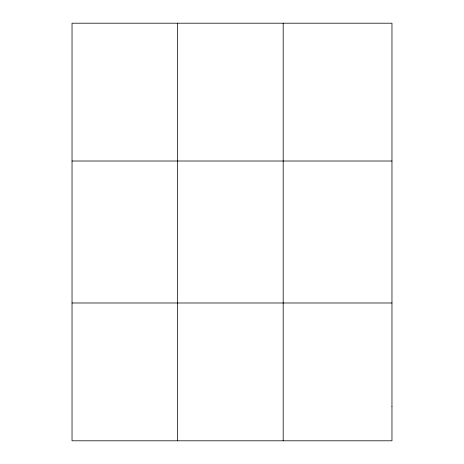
<?xml version="1.0" encoding="UTF-8"?>
<svg xmlns="http://www.w3.org/2000/svg" width="464" height="464" viewBox="0 0 464 464"><rect width="100%" height="100%" fill="white"/><g stroke="black" fill="none" stroke-linecap="round" stroke-linejoin="round"><path stroke-width="0.7" d="M177.613 440.8L177.613 23.2M283.191 440.8L283.191 23.2M72.036 161.008L391.964 161.008M72.036 302.992L391.964 302.992M391.964 406.348L391.964 440.8L72.036 440.8L72.036 23.2L391.964 23.2L391.964 406.348"/></g></svg>
